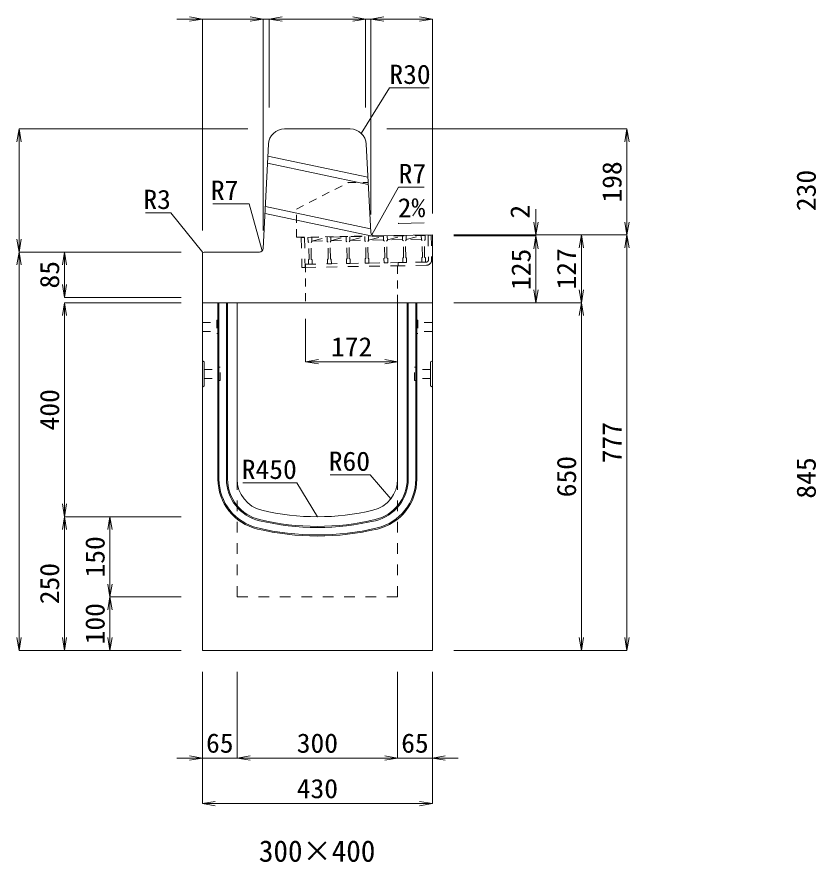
# Model space of a CAD drawing. Units: millimetres at full size. Extents: x -22536 to 51867, y -19720 to 38340.
# Drawn here: x -19031 to -17536, y 33511 to 35091 of the extents above; entities that cross this region are included whole.
import ezdxf
from ezdxf.enums import TextEntityAlignment as Align

# ---------------------------------------------------------------- set-up
doc = ezdxf.new("R2010")
doc.units = ezdxf.units.MM
doc.header["$LTSCALE"] = 20
for name, pattern in [('USER1', [2, 1, -1]), ('USER2', [1.35, 0.75, -0.6]), ('USER3', [1.35, 0.75, -0.6]), ('USER4', [2, 1, -1])]:
    doc.linetypes.add(name, pattern=pattern)
for name, color, linetype, lineweight in [('インサート', 3, 'USER2', 9), ('寸法線', 7, 'Continuous', 13), ('引出線', 4, 'Continuous', 13), ('本体', 2, 'Continuous', 13), ('目地', 132, 'Continuous', 5), ('ｸﾞﾚｰﾁﾝｸﾞ', 7, 'USER4', 9)]:
    doc.layers.add(name, color=color, linetype=linetype, lineweight=lineweight)
doc.layers.add('文字', color=7, linetype='Continuous')
doc.styles.add('ＭＳ 明朝', font='')
doc.styles.get('ＭＳ 明朝').set_extended_font_data('MS Mincho')

# ---------------------------------------------------------------- blocks, each defined once
blk = doc.blocks.new('open_arrow')
at = {"color": 0, "linetype": 'Continuous', "lineweight": -2}
blk.add_lwpolyline([(7.5, 1.25), (0, 0), (7.5, -1.25)], dxfattribs=at)

msp = doc.modelspace()

# ---------------------------------------------------------------- linework, layer by layer
at = {"layer": 'インサート'}
for p, q in [((-18683.88, 34520.08), (-18656.88, 34520.08)), ((-18683.88, 34520.08), (-18683.88, 34503.08)), ((-18653.88, 34524.08), (-18656.88, 34524.08)), ((-18656.88, 34524.08), (-18656.88, 34499.08)), ((-18653.88, 34499.08), (-18653.88, 34524.08)), ((-18283.88, 34524.08), (-18280.88, 34524.08)), ((-18283.88, 34499.08), (-18283.88, 34524.08)), ((-18280.88, 34524.08), (-18280.88, 34499.08)), ((-18253.88, 34520.08), (-18280.88, 34520.08)), ((-18253.88, 34520.08), (-18253.88, 34503.08)), ((-18683.88, 34503.08), (-18656.88, 34503.08)), ((-18656.88, 34499.08), (-18653.88, 34499.08)), ((-18280.88, 34499.08), (-18283.88, 34499.08)), ((-18253.88, 34503.08), (-18280.88, 34503.08)), ((-18650.68, 34436.08), (-18653.68, 34436.08)), ((-18653.68, 34436.08), (-18653.68, 34411.08)), ((-18650.68, 34411.08), (-18650.68, 34436.08)), ((-18287.08, 34436.08), (-18284.08, 34436.08)), ((-18287.08, 34411.08), (-18287.08, 34436.08)), ((-18284.08, 34436.08), (-18284.08, 34411.08)), ((-18680.68, 34432.08), (-18653.68, 34432.08)), ((-18680.68, 34432.08), (-18680.68, 34415.08)), ((-18257.08, 34432.08), (-18284.08, 34432.08)), ((-18257.08, 34432.08), (-18257.08, 34415.08)), ((-18680.68, 34415.08), (-18653.68, 34415.08)), ((-18653.68, 34411.08), (-18650.68, 34411.08)), ((-18284.08, 34411.08), (-18287.08, 34411.08)), ((-18257.08, 34415.08), (-18284.08, 34415.08))]:
    msp.add_line(p, q, dxfattribs=at)
at = {"layer": '寸法線'}
for p, q in [((-18731.88, 35087.15), (-18570.38, 35087.15)), ((-18683.88, 34691.57), (-18683.88, 35087.15)), ((-18618.38, 35087.15), (-18510.88, 35087.15)), ((-18570.38, 34691.57), (-18570.38, 35087.15)), ((-18570.38, 34691.57), (-18570.38, 35087.15)), ((-18558.88, 34921.58), (-18558.88, 35087.15)), ((-18558.88, 35087.15), (-18378.88, 35087.15)), ((-18558.88, 34921.58), (-18558.88, 35087.15)), ((-18426.88, 35087.15), (-18320.88, 35087.15)), ((-18378.88, 34921.58), (-18378.88, 35087.15)), ((-18378.88, 34921.58), (-18378.88, 35087.15)), ((-18368.88, 34721.58), (-18368.88, 35087.15)), ((-18368.88, 35087.15), (-18253.88, 35087.15)), ((-18368.88, 34721.58), (-18368.88, 35087.15)), ((-18253.88, 34723.58), (-18253.88, 35087.15)), ((-19026.82, 34881.58), (-19026.82, 34651.57)), ((-18598.88, 34881.58), (-19026.82, 34881.58)), ((-18338.88, 34881.58), (-17890.1, 34881.58)), ((-17890.1, 34881.58), (-17890.1, 34683.58)), ((-18060.1, 34731.58), (-18060.1, 34633.58)), ((-18213.88, 34683.58), (-18060.1, 34683.58)), ((-18213.88, 34683.58), (-17975.1, 34683.58)), ((-18213.88, 34683.58), (-17890.1, 34683.58)), ((-18213.88, 34683.58), (-17890.1, 34683.58)), ((-18213.88, 34681.58), (-18060.1, 34681.58)), ((-18213.88, 34681.58), (-18060.1, 34681.58)), ((-18060.1, 34681.58), (-18060.1, 34556.58)), ((-17975.1, 34683.58), (-17975.1, 34556.58)), ((-17890.1, 34683.58), (-17890.1, 33906.58)), ((-18723.88, 34651.57), (-19026.82, 34651.57)), ((-19026.82, 33906.58), (-19026.82, 34651.57)), ((-18723.88, 34651.57), (-19026.82, 34651.57)), ((-18941.82, 34651.57), (-18941.82, 34566.58)), ((-18723.88, 34651.57), (-18941.82, 34651.57)), ((-18723.88, 34566.58), (-18941.82, 34566.58)), ((-18941.82, 34556.58), (-18941.82, 34156.58)), ((-18723.88, 34556.58), (-18941.82, 34556.58)), ((-18213.88, 34556.58), (-18060.1, 34556.58)), ((-18213.88, 34556.58), (-17975.1, 34556.58)), ((-18213.88, 34556.58), (-17975.1, 34556.58)), ((-17975.1, 34556.58), (-17975.1, 33906.58)), ((-18490.88, 34526.58), (-18490.88, 34446.35)), ((-18490.88, 34446.35), (-18318.88, 34446.35)), ((-18723.88, 34156.58), (-18941.82, 34156.58)), ((-18941.82, 33906.58), (-18941.82, 34156.58)), ((-18723.88, 34156.58), (-18941.82, 34156.58)), ((-18856.82, 34156.58), (-18856.82, 34006.58)), ((-18723.88, 34156.58), (-18856.82, 34156.58)), ((-18723.88, 34006.58), (-18856.82, 34006.58)), ((-18856.82, 34006.58), (-18856.82, 33906.58)), ((-18723.88, 34006.58), (-18856.82, 34006.58)), ((-18723.88, 33906.58), (-19026.82, 33906.58)), ((-18723.88, 33906.58), (-18941.82, 33906.58)), ((-18723.88, 33906.58), (-18856.82, 33906.58)), ((-18213.88, 33906.58), (-17975.1, 33906.58)), ((-18213.88, 33906.58), (-17890.1, 33906.58)), ((-18683.88, 33866.58), (-18683.88, 33705.42)), ((-18683.88, 33866.58), (-18683.88, 33620.42)), ((-18618.88, 33866.58), (-18618.88, 33705.42)), ((-18618.88, 33866.58), (-18618.88, 33705.42)), ((-18318.88, 33866.58), (-18318.88, 33705.42)), ((-18318.88, 33866.58), (-18318.88, 33705.42)), ((-18253.88, 33866.58), (-18253.88, 33705.42)), ((-18253.88, 33866.58), (-18253.88, 33620.42)), ((-18731.88, 33705.42), (-18570.88, 33705.42)), ((-18618.88, 33705.42), (-18318.88, 33705.42)), ((-18366.88, 33705.42), (-18205.88, 33705.42)), ((-18683.88, 33620.42), (-18253.88, 33620.42))]:
    msp.add_line(p, q, dxfattribs=at)
at = {"layer": '引出線'}
for points in [[(-18386.74, 34873.31), (-18334.28, 34958.65), (-18259.6, 34958.65)], [(-18367.04, 34683.5), (-18317.02, 34773.11), (-18269.09, 34773.11)], [(-18572.21, 34653.5), (-18596.64, 34741.91), (-18664.57, 34741.91)], [(-18682.98, 34650.7), (-18742.82, 34724.79), (-18790.55, 34724.79)], [(-18318.02, 34705.17), (-18269.31, 34706.14), (-18318.05, 34705.16)], [(-18331.81, 34189.89), (-18370.4, 34235.29), (-18445.07, 34235.29)], [(-18468.88, 34156.58), (-18507.39, 34220.12), (-18608.4, 34220.12)]]:
    msp.add_lwpolyline(points, dxfattribs=at)
at = {"layer": '本体', "lineweight": 20}
for p, q in [((-18530.34, 34881.58), (-18407.42, 34881.58)), ((-18570.04, 34658.23), (-18560.3, 34853.07)), ((-18369.22, 34688.34), (-18377.45, 34853.07)), ((-18362.1, 34681.69), (-18253.88, 34683.57)), ((-18253.88, 34556.58), (-18253.88, 34683.57)), ((-18683.88, 34648.57), (-18683.88, 34556.58)), ((-18577.04, 34651.57), (-18680.88, 34651.57)), ((-18253.88, 34556.58), (-18683.88, 34556.58))]:
    msp.add_line(p, q, dxfattribs=at)
at = {"layer": '本体', "lineweight": 9}
for p, q in [((-18374.36, 34791.22), (-18561.42, 34830.63)), ((-18373.69, 34777.79), (-18562.08, 34817.48)), ((-18369.56, 34695.17), (-18566.13, 34736.58)), ((-18368.89, 34681.74), (-18566.78, 34723.43)), ((-18683.88, 34448.08), (-18680.68, 34446.08)), ((-18680.68, 34446.08), (-18680.68, 34401.08)), ((-18253.88, 34448.08), (-18257.08, 34446.08)), ((-18257.08, 34446.08), (-18257.08, 34401.08)), ((-18680.68, 34401.08), (-18683.88, 34399.08)), ((-18257.08, 34401.08), (-18253.88, 34399.08))]:
    msp.add_line(p, q, dxfattribs=at)
at = {"layer": '本体', "linetype": 'USER3', "lineweight": 9}
for p, q in [((-18508.07, 34731.57), (-18411.18, 34781.57)), ((-18411.18, 34781.57), (-18373.88, 34781.57)), ((-18508.07, 34679.16), (-18508.07, 34731.57)), ((-18508.07, 34679.16), (-18362.1, 34681.69)), ((-18490.88, 34628.82), (-18490.88, 34556.58)), ((-18318.88, 34556.58), (-18318.88, 34631.81))]:
    msp.add_line(p, q, dxfattribs=at)
at = {"layer": '本体'}
for p, q in [((-18683.88, 34556.58), (-18683.88, 33906.58)), ((-18683.88, 34556.58), (-18618.88, 34556.58)), ((-18618.88, 34556.58), (-18618.88, 34227.1)), ((-18318.88, 34556.58), (-18253.88, 34556.58)), ((-18318.88, 34556.58), (-18318.88, 34227.1)), ((-18253.88, 34556.58), (-18253.88, 33906.58)), ((-18683.88, 33906.58), (-18253.88, 33906.58))]:
    msp.add_line(p, q, dxfattribs=at)
at = {"layer": '本体', "linetype": 'USER1', "lineweight": 15}
for p, q in [((-18618.88, 34227.1), (-18618.88, 34006.58)), ((-18318.88, 34227.1), (-18318.88, 34006.58)), ((-18618.88, 34006.58), (-18318.88, 34006.58))]:
    msp.add_line(p, q, dxfattribs=at)
at = {"layer": '本体', "lineweight": 20}
for centre, radius, start, end in [((-18530.34, 34851.58), 30, 90, 177.13784), ((-18407.42, 34851.58), 30, 2.86268, 90), ((-18362.22, 34688.69), 7, 182.86268, 270.99344), ((-18577.04, 34658.57), 7, 270, 357.13784), ((-18680.88, 34648.57), 3, 90, 180)]:
    msp.add_arc(centre, radius, start, end, dxfattribs=at)
at = {"layer": '本体'}
for centre, radius, start, end in [((-18558.88, 34227.1), 60, 180, 256.65764), ((-18378.88, 34227.1), 60, 283.34236, 0), ((-18468.88, 34606.58), 450, 256.65764, 283.34236)]:
    msp.add_arc(centre, radius, start, end, dxfattribs=at)
at = {"layer": '目地'}
for p, q in [((-18654.88, 34556.58), (-18654.88, 34227.1)), ((-18652.88, 34556.58), (-18652.88, 34227.1)), ((-18638.88, 34556.58), (-18638.88, 34227.1)), ((-18636.88, 34556.58), (-18636.88, 34227.1)), ((-18300.88, 34227.1), (-18300.88, 34556.58)), ((-18298.88, 34227.1), (-18298.88, 34556.58)), ((-18284.88, 34227.1), (-18284.88, 34556.58)), ((-18282.88, 34227.1), (-18282.88, 34556.58))]:
    msp.add_line(p, q, dxfattribs=at)
for centre, radius, start, end in [((-18558.88, 34227.1), 96, 180, 256.65764), ((-18558.88, 34227.1), 94, 180, 256.65764), ((-18558.88, 34227.1), 80, 180, 256.65764), ((-18558.88, 34227.1), 78, 180, 256.65764), ((-18378.88, 34227.1), 78, 283.34236, 0), ((-18378.88, 34227.1), 80, 283.34236, 0), ((-18378.88, 34227.1), 94, 283.34236, 0), ((-18378.88, 34227.1), 96, 283.34236, 0), ((-18468.88, 34606.58), 470, 256.65764, 283.34236), ((-18468.88, 34606.58), 468, 256.65764, 283.34236), ((-18468.88, 34606.58), 486, 256.65764, 283.34236), ((-18468.88, 34606.58), 484, 256.65764, 283.34236)]:
    msp.add_arc(centre, radius, start, end, dxfattribs=at)
at = {"layer": 'ｸﾞﾚｰﾁﾝｸﾞ'}
for p, q in [((-18492.95, 34678.79), (-18498.95, 34678.69)), ((-18498.95, 34678.69), (-18497.98, 34622.7)), ((-18492.95, 34678.79), (-18491.98, 34622.8)), ((-18486.45, 34678.91), (-18267.48, 34682.71)), ((-18486.45, 34678.91), (-18486.31, 34670.91)), ((-18484.79, 34669.43), (-18486.31, 34670.91)), ((-18480.79, 34669.5), (-18479.31, 34671.03)), ((-18479.45, 34679.03), (-18479.31, 34671.03)), ((-18479.33, 34672.03), (-18450.66, 34679.53)), ((-18479.33, 34672.03), (-18450.53, 34672.53)), ((-18450.66, 34679.53), (-18450.52, 34671.53)), ((-18448.99, 34670.05), (-18450.52, 34671.53)), ((-18448.45, 34639.06), (-18448.99, 34670.05)), ((-18444.99, 34670.12), (-18443.52, 34671.65)), ((-18444.45, 34639.13), (-18444.99, 34670.12)), ((-18443.66, 34679.65), (-18443.52, 34671.65)), ((-18443.54, 34672.65), (-18415.36, 34680.14)), ((-18443.54, 34672.65), (-18415.24, 34673.14)), ((-18415.36, 34680.14), (-18415.22, 34672.14)), ((-18413.7, 34670.67), (-18415.22, 34672.14)), ((-18413.16, 34639.67), (-18413.7, 34670.67)), ((-18409.7, 34670.74), (-18408.22, 34672.26)), ((-18409.16, 34639.74), (-18409.7, 34670.74)), ((-18408.36, 34680.26), (-18408.22, 34672.26)), ((-18408.24, 34673.26), (-18380.07, 34680.75)), ((-18408.24, 34673.26), (-18379.94, 34673.75)), ((-18380.37, 34680.75), (-18380.23, 34672.75)), ((-18378.7, 34671.28), (-18380.23, 34672.75)), ((-18378.16, 34640.28), (-18378.7, 34671.28)), ((-18374.7, 34671.35), (-18373.23, 34672.87)), ((-18374.16, 34640.35), (-18374.7, 34671.35)), ((-18373.37, 34680.87), (-18373.23, 34672.87)), ((-18373.25, 34673.87), (-18345.07, 34681.36)), ((-18344.95, 34674.36), (-18373.25, 34673.87)), ((-18345.07, 34681.36), (-18344.93, 34673.36)), ((-18343.41, 34671.89), (-18344.93, 34673.36)), ((-18342.87, 34640.89), (-18343.41, 34671.89)), ((-18339.41, 34671.96), (-18337.93, 34673.48)), ((-18338.87, 34640.96), (-18339.41, 34671.96)), ((-18338.07, 34681.48), (-18337.93, 34673.48)), ((-18337.95, 34674.48), (-18309.78, 34681.97)), ((-18309.65, 34674.98), (-18337.95, 34674.48)), ((-18309.78, 34681.97), (-18309.64, 34673.98)), ((-18308.11, 34672.5), (-18309.64, 34673.98)), ((-18307.57, 34641.51), (-18308.11, 34672.5)), ((-18304.11, 34672.57), (-18302.64, 34674.1)), ((-18303.57, 34641.58), (-18304.11, 34672.57)), ((-18302.78, 34682.1), (-18302.64, 34674.1)), ((-18302.66, 34675.1), (-18274.48, 34682.59)), ((-18274.36, 34675.59), (-18302.66, 34675.1)), ((-18274.48, 34682.59), (-18274.34, 34674.59)), ((-18272.82, 34673.12), (-18274.34, 34674.59)), ((-18272.28, 34642.12), (-18272.82, 34673.12)), ((-18268.82, 34673.19), (-18267.34, 34674.71)), ((-18268.28, 34642.19), (-18268.82, 34673.19)), ((-18267.48, 34682.71), (-18267.34, 34674.71)), ((-18261.98, 34682.81), (-18255.98, 34682.91)), ((-18261.98, 34682.81), (-18261.18, 34636.81)), ((-18255.98, 34682.91), (-18255.19, 34636.92)), ((-18255.98, 34682.91), (-18255.19, 34636.92)), ((-18484.25, 34638.44), (-18484.79, 34669.43)), ((-18480.25, 34638.51), (-18480.79, 34669.5)), ((-18484.25, 34638.44), (-18485.72, 34636.91)), ((-18480.25, 34638.51), (-18478.72, 34637.03)), ((-18448.45, 34639.06), (-18449.93, 34637.53)), ((-18444.45, 34639.13), (-18442.93, 34637.65)), ((-18413.16, 34639.67), (-18414.63, 34638.15)), ((-18409.16, 34639.74), (-18407.63, 34638.27)), ((-18378.16, 34640.28), (-18379.64, 34638.75)), ((-18379.64, 34638.75), (-18379.5, 34630.76)), ((-18374.16, 34640.35), (-18372.64, 34638.88)), ((-18372.64, 34638.88), (-18372.5, 34630.88)), ((-18342.87, 34640.89), (-18344.34, 34639.37)), ((-18344.34, 34639.37), (-18344.2, 34631.37)), ((-18338.87, 34640.96), (-18337.34, 34639.49)), ((-18337.34, 34639.49), (-18337.2, 34631.49)), ((-18307.57, 34641.51), (-18309.05, 34639.98)), ((-18309.05, 34639.98), (-18308.91, 34631.98)), ((-18303.57, 34641.58), (-18302.05, 34640.1)), ((-18302.05, 34640.1), (-18301.91, 34632.1)), ((-18272.28, 34642.12), (-18273.75, 34640.59)), ((-18273.75, 34640.59), (-18273.61, 34632.6)), ((-18268.28, 34642.19), (-18266.75, 34640.72)), ((-18266.75, 34640.72), (-18266.61, 34632.72)), ((-18491.98, 34622.8), (-18497.98, 34622.7)), ((-18492.08, 34628.8), (-18318.11, 34631.82)), ((-18491.98, 34622.8), (-18318, 34625.82)), ((-18485.72, 34636.91), (-18485.58, 34628.91)), ((-18485.58, 34628.91), (-18478.58, 34629.03)), ((-18478.72, 34637.03), (-18478.58, 34629.03)), ((-18449.93, 34637.53), (-18449.79, 34629.53)), ((-18449.79, 34629.53), (-18442.79, 34629.66)), ((-18442.93, 34637.65), (-18442.79, 34629.66)), ((-18414.63, 34638.15), (-18414.49, 34630.15)), ((-18414.49, 34630.15), (-18407.49, 34630.27)), ((-18407.63, 34638.27), (-18407.49, 34630.27)), ((-18372.5, 34630.88), (-18379.5, 34630.76)), ((-18337.2, 34631.49), (-18344.2, 34631.37)), ((-18265.11, 34632.74), (-18318.11, 34631.82)), ((-18318.11, 34631.82), (-18318, 34625.82)), ((-18265.01, 34626.74), (-18318, 34625.82)), ((-18301.91, 34632.1), (-18308.91, 34631.98)), ((-18266.61, 34632.72), (-18273.61, 34632.6))]:
    msp.add_line(p, q, dxfattribs=at)
for radius, start, end in [(4, 270.99562, 0.99536), (10, 270.99553, 0.99532)]:
    msp.add_arc((-18265.18, 34636.74), radius, start, end, dxfattribs=at)

# ---------------------------------------------------------------- block references
at = {"layer": '寸法線', "xscale": 3.2, "yscale": 3.2}
for p, rotation in [((-18683.88, 35087.15), 180), ((-18570.38, 35087.15), 180), ((-18570.38, 35087.15), 180), ((-18378.88, 35087.15), 180), ((-18378.88, 35087.15), 180), ((-18253.88, 35087.15), 180), ((-19026.82, 34881.58), 270), ((-17890.1, 34881.58), 270), ((-18060.1, 34683.58), 90), ((-17890.1, 34683.58), 90), ((-19026.82, 34651.57), 90), ((-18060.1, 34681.58), 270), ((-18060.1, 34681.58), 270), ((-17975.1, 34683.58), 270), ((-17890.1, 34683.58), 270), ((-19026.82, 34651.57), 270), ((-18941.82, 34651.57), 270), ((-18941.82, 34566.58), 90), ((-18060.1, 34556.58), 90), ((-17975.1, 34556.58), 90), ((-18941.82, 34556.58), 270), ((-17975.1, 34556.58), 270), ((-18318.88, 34446.35), 180), ((-18941.82, 34156.58), 90), ((-18941.82, 34156.58), 270), ((-18856.82, 34156.58), 270), ((-18856.82, 34006.58), 90), ((-18856.82, 34006.58), 270), ((-19026.82, 33906.58), 90), ((-18941.82, 33906.58), 90), ((-18856.82, 33906.58), 90), ((-17975.1, 33906.58), 90), ((-17890.1, 33906.58), 90), ((-18683.88, 33705.42), 180), ((-18318.88, 33705.42), 180), ((-18318.88, 33705.42), 180), ((-18253.88, 33620.42), 180)]:
    msp.add_blockref('open_arrow', p, dxfattribs=dict(at, rotation=rotation))
for p in [(-18558.88, 35087.15), (-18558.88, 35087.15), (-18368.88, 35087.15), (-18368.88, 35087.15), (-18490.88, 34446.35), (-18618.88, 33705.42), (-18618.88, 33705.42), (-18253.88, 33705.42), (-18683.88, 33620.42)]:
    msp.add_blockref('open_arrow', p, dxfattribs=at)
at = {"layer": '引出線'}
for p, xscale, yscale, rotation in [((-18386.74, 34873.31), 0.16, 0.16, 58.4), ((-18318.02, 34705.17), 0.16, 0.16, 1.1), ((-18367.04, 34683.5), 0.16, 0.16, 60.8), ((-18572.21, 34653.5), 0.16, 0.16, 105.4), ((-18682.98, 34650.7), 0.16, 0.16, 128.9), ((-18331.81, 34189.89), 0.133, 0.133, 130.4), ((-18468.88, 34156.58), 0.133, 0.133, 121.2)]:
    msp.add_blockref('open_arrow', p, dxfattribs=dict(at, xscale=xscale, yscale=yscale, rotation=rotation))

# ---------------------------------------------------------------- texts
at = {"layer": '寸法線', "style": 'ＭＳ 明朝', "width": 1.05}
for s, p in [('198', (-17918.1, 34782.58)), ('230', (-17554.82, 34766.58)), ('2', (-18090.1, 34726.91)), ('125', (-18088.1, 34619.08)), ('127', (-18003.1, 34620.08)), ('85', (-18969.82, 34609.08)), ('400', (-18969.82, 34356.58)), ('777', (-17918.1, 34295.08)), ('650', (-18003.1, 34231.58)), ('845', (-17554.82, 34229.08)), ('150', (-18884.82, 34081.58)), ('250', (-18969.82, 34031.58)), ('100', (-18884.82, 33956.58))]:
    msp.add_text(s, height=36.03, rotation=90, dxfattribs=at).set_placement(p, align=Align.MIDDLE_CENTER)
for s, p in [('172', (-18404.88, 34474.35)), ('65', (-18651.38, 33733.42)), ('300', (-18468.88, 33733.42)), ('65', (-18286.38, 33733.42)), ('430', (-18468.88, 33648.42))]:
    msp.add_text(s, height=36.03, dxfattribs=at).set_placement(p, align=Align.MIDDLE_CENTER)
at = {"layer": '引出線', "style": 'ＭＳ 明朝', "width": 1.05}
for s, p in [('R30', (-18334.28, 35001.85)), ('R7', (-18317.02, 34816.31))]:
    msp.add_text(s, height=36.03, dxfattribs=at).set_placement(p, align=Align.TOP_LEFT)
for s, p in [('R7', (-18616.64, 34785.11)), ('R3', (-18742.82, 34767.99)), ('R60', (-18370.4, 34278.49)), ('R450', (-18507.39, 34263.32))]:
    msp.add_text(s, height=36.03, dxfattribs=at).set_placement(p, align=Align.TOP_RIGHT)
msp.add_text('2%', height=36.03, rotation=1.146, dxfattribs=at).set_placement((-18318.99, 34752.06), align=Align.TOP_LEFT)
at = {"layer": '文字', "style": 'ＭＳ 明朝'}
msp.add_text('300×400', height=40.03, dxfattribs=at).set_placement((-18469.36, 33531.6), align=Align.MIDDLE_CENTER)

doc.saveas('drawing.dxf')
